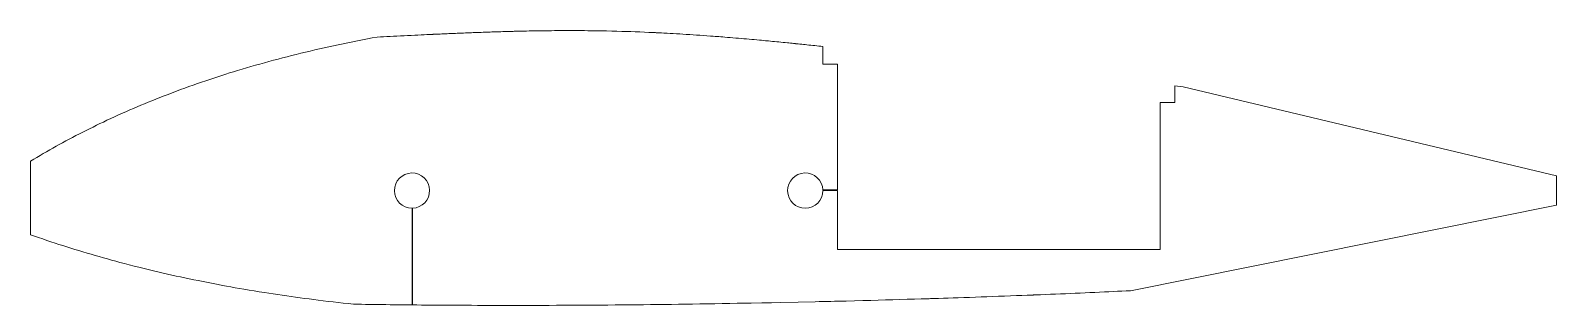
# Model space of a CAD drawing. Header units: millimetres. Extents: x -45 to 475, y 120 to 213.
import ezdxf

# ---------------------------------------------------------------- set-up
doc = ezdxf.new("R2010")
doc.units = ezdxf.units.MM
doc.layers.add('Geometries', color=7, linetype='Continuous', true_color=0xffffff)

msp = doc.modelspace()

# ---------------------------------------------------------------- linework, layer by layer
at = {"layer": 'Geometries', "linetype": 'Continuous', "lineweight": 0}
for p, q in [((225, 201.82), (225, 207.81)), ((225, 201.82), (230, 201.82)), ((230, 201.82), (230, 159.04)), ((347.8, 194.1), (345, 194.41)), ((345, 188.82), (345, 194.41)), ((475, 163.82), (347.8, 194.1)), ((340, 188.82), (345, 188.82)), ((340, 138.82), (340, 188.82)), ((-45, 143.82), (-45, 168.82)), ((475, 153.82), (475, 163.82)), ((225, 159.04), (230, 159.04)), ((230, 158.82), (225, 158.82)), ((230, 158.82), (230, 138.82)), ((85, 152.82), (85, 119.93)), ((85.17, 119.93), (85.17, 152.82)), ((329.81, 124.78), (475, 153.82)), ((230, 138.82), (340, 138.82))]:
    msp.add_line(p, q, dxfattribs=at)
at = {"layer": 'Geometries', "linetype": 'Continuous', "lineweight": 0, "flags": 128}
for points in [[(225, 207.81), (224.3, 207.89), (223.6, 207.96), (222.91, 208.03), (222.22, 208.11), (221.54, 208.18), (220.86, 208.25), (220.19, 208.32), (219.59, 208.38), (218.98, 208.45), (218.38, 208.51), (217.79, 208.57), (217.2, 208.63), (216.61, 208.69), (216, 208.76), (215.73, 208.78), (215.69, 208.79), (215.65, 208.79), (215.6, 208.8), (215.56, 208.8), (215.52, 208.8), (215.05, 208.85), (214.57, 208.9), (214.02, 208.96), (213.46, 209.01), (212.91, 209.07), (212.18, 209.14), (211.45, 209.21), (210.73, 209.28), (210.01, 209.35), (209.28, 209.43), (208.56, 209.5), (207.85, 209.56), (207.14, 209.63), (206.43, 209.7), (206.36, 209.71), (206.3, 209.71), (206.23, 209.72), (206.16, 209.73), (206.09, 209.73), (206.01, 209.74), (205.94, 209.75), (205.51, 209.79), (204.76, 209.86), (204.09, 209.92), (203.43, 209.98), (202.53, 210.06), (201.64, 210.15), (200.75, 210.23), (199.87, 210.3), (198.99, 210.38), (198.12, 210.46), (197.18, 210.54), (196.24, 210.62), (195.3, 210.7), (194.38, 210.78), (193.45, 210.85), (192.54, 210.93), (191.63, 211), (190.93, 211.06), (190.24, 211.11), (189.55, 211.17), (188.86, 211.22), (188.26, 211.27), (187.66, 211.31), (187.14, 211.35), (187.08, 211.35), (187.02, 211.36), (186.97, 211.36), (186.91, 211.37), (186.85, 211.37), (186.8, 211.38), (186.74, 211.38), (186.68, 211.38), (185.5, 211.47), (184.31, 211.56), (183.13, 211.64), (181.96, 211.72), (180.79, 211.8), (179.63, 211.87), (178.47, 211.95), (177.32, 212.02), (176.23, 212.09), (175.14, 212.15), (174.05, 212.21), (172.98, 212.27), (171.9, 212.33), (170.83, 212.39), (170.04, 212.43), (169.26, 212.47), (169.1, 212.48), (168.95, 212.48), (168.79, 212.49), (168.64, 212.5), (168.49, 212.51), (168.33, 212.51), (168.18, 212.52), (168.02, 212.53), (166.87, 212.58), (165.73, 212.63), (164.18, 212.7), (162.64, 212.76), (161.1, 212.82), (159.56, 212.87), (158.02, 212.93), (156.48, 212.97), (154.76, 213.02), (153.05, 213.06), (151.33, 213.1), (151.05, 213.11), (150.77, 213.11), (150.49, 213.12), (150.2, 213.12), (149.92, 213.13), (149.64, 213.13), (149.36, 213.14), (149.08, 213.14), (148.2, 213.16), (147.33, 213.17), (146.14, 213.18), (144.95, 213.2), (143.76, 213.21), (142.56, 213.22), (141.36, 213.22), (140.15, 213.23), (138.84, 213.23), (137.51, 213.23), (136.19, 213.23), (134.85, 213.22), (133.52, 213.21), (132.53, 213.2), (131.54, 213.19), (130.56, 213.18), (130.34, 213.18), (130.12, 213.18), (129.92, 213.17), (129.71, 213.17), (129.51, 213.17), (129.3, 213.17), (128.81, 213.16), (128.32, 213.15), (127.48, 213.14), (126.63, 213.12), (125.77, 213.11), (124.91, 213.09), (124.04, 213.08), (123.16, 213.06), (122.39, 213.04), (121.61, 213.02), (120.83, 213), (120.7, 213), (120.58, 213), (120.46, 212.99), (120.34, 212.99), (120.22, 212.99), (120.1, 212.98), (119.98, 212.98), (119.86, 212.98), (119.49, 212.97), (119.11, 212.96), (118.48, 212.94), (117.85, 212.92), (117.22, 212.91), (116.58, 212.89), (115.94, 212.87), (115.29, 212.85), (114.63, 212.83), (113.97, 212.81), (113.39, 212.79), (112.8, 212.77), (112.21, 212.75), (111.62, 212.73), (111.53, 212.73), (111.45, 212.73), (111.36, 212.72), (111.28, 212.72), (111.2, 212.72), (111.11, 212.71), (111.04, 212.71), (110.62, 212.7), (110.24, 212.68), (109.87, 212.67), (109.22, 212.65), (108.56, 212.62), (107.9, 212.6), (107.23, 212.58), (106.55, 212.55), (105.87, 212.53), (105.23, 212.5), (104.58, 212.48), (103.92, 212.45), (103.26, 212.42), (102.6, 212.4), (102.13, 212.38), (101.65, 212.36), (101.6, 212.36), (101.55, 212.36), (101.51, 212.35), (101.46, 212.35), (101.41, 212.35), (101.37, 212.35), (101.32, 212.35), (101.27, 212.34), (100.98, 212.33), (100.37, 212.31), (99.77, 212.28), (99.22, 212.26), (98.66, 212.24), (98.11, 212.21), (97.54, 212.19), (96.97, 212.16), (96.38, 212.14), (95.8, 212.11), (95.2, 212.09), (94.61, 212.06), (94, 212.03), (93.4, 212.01), (93.21, 212), (93.01, 211.99), (92.82, 211.98), (92.63, 211.97), (92.44, 211.96), (92.24, 211.96), (92.05, 211.95), (91.02, 211.9), (90.1, 211.86), (89.18, 211.82), (88.09, 211.77), (87.01, 211.71), (85.93, 211.66), (84.7, 211.61), (83.49, 211.55), (82.28, 211.49), (81.07, 211.43), (79.88, 211.37), (78.68, 211.31), (77.56, 211.25), (76.45, 211.2), (75.34, 211.14), (74.24, 211.08), (73.14, 211.02)], [(-45, 168.82), (-43.92, 169.47), (-42.84, 170.11), (-41.75, 170.76), (-40.65, 171.39), (-39.55, 172.03), (-38.47, 172.65), (-37.38, 173.26), (-36.28, 173.87), (-35.19, 174.48), (-34.06, 175.09), (-32.93, 175.7), (-31.79, 176.31), (-30.65, 176.91), (-29.51, 177.51), (-28.35, 178.1), (-27.2, 178.69), (-26.04, 179.28), (-24.87, 179.86), (-23.7, 180.44), (-22.53, 181.01), (-21.35, 181.58), (-20.16, 182.14), (-18.97, 182.71), (-17.65, 183.32), (-16.33, 183.92), (-15, 184.53), (-13.67, 185.12), (-12.33, 185.72), (-11.11, 186.25), (-9.88, 186.78), (-8.65, 187.3), (-7.41, 187.83), (-6.17, 188.34), (-4.92, 188.86), (-3.67, 189.36), (-2.28, 189.92), (-0.89, 190.47), (0.5, 191.01), (1.9, 191.55), (3.31, 192.09), (4.72, 192.62), (6.14, 193.14), (7.57, 193.66), (9, 194.18), (10.44, 194.69), (11.86, 195.19), (13.28, 195.68), (14.71, 196.16), (16.14, 196.64), (17.48, 197.09), (18.81, 197.52), (20.16, 197.96), (21.51, 198.38), (22.86, 198.81), (24.22, 199.23), (25.58, 199.65), (27.09, 200.1), (28.6, 200.55), (30.12, 200.99), (31.64, 201.43), (33.17, 201.86), (34.7, 202.29), (36.24, 202.71), (37.79, 203.13), (39.35, 203.54), (40.9, 203.95), (42.44, 204.35), (43.98, 204.74), (45.53, 205.13), (47.09, 205.51), (48.68, 205.89), (50.27, 206.27), (51.87, 206.64), (53.48, 207.01), (55.09, 207.37), (56.68, 207.73), (58.28, 208.07), (59.88, 208.42), (61.49, 208.75), (63.13, 209.09), (64.79, 209.43), (66.44, 209.76), (68.11, 210.08), (69.78, 210.4), (71.45, 210.71), (73.14, 211.02)], [(65.03, 120.2), (63.3, 120.38), (61.58, 120.57), (59.86, 120.76), (58.15, 120.95), (56.45, 121.15), (54.75, 121.36), (53.05, 121.56), (51.5, 121.76), (49.95, 121.96), (48.41, 122.16), (46.88, 122.36), (45.34, 122.57), (43.81, 122.78), (42.29, 123), (40.77, 123.22), (39.26, 123.44), (37.74, 123.67), (36.24, 123.9), (34.73, 124.13), (32.97, 124.41), (31.21, 124.7), (29.46, 124.99), (27.71, 125.28), (26.23, 125.53), (24.76, 125.79), (23.29, 126.05), (21.83, 126.32), (20.37, 126.59), (18.91, 126.86), (17.2, 127.18), (15.5, 127.51), (13.8, 127.85), (12.1, 128.19), (10.6, 128.5), (9.1, 128.81), (7.6, 129.12), (6.11, 129.44), (4.62, 129.77), (3.14, 130.1), (1.66, 130.43), (0.19, 130.76), (-1.2, 131.09), (-2.59, 131.41), (-3.98, 131.74), (-5.36, 132.08), (-6.74, 132.41), (-8.11, 132.75), (-9.72, 133.16), (-11.33, 133.57), (-12.93, 133.99), (-14.52, 134.41), (-15.94, 134.79), (-17.36, 135.17), (-18.77, 135.56), (-20.17, 135.95), (-21.57, 136.35), (-22.96, 136.75), (-24.35, 137.15), (-25.74, 137.56), (-27.12, 137.97), (-28.49, 138.39), (-29.86, 138.81), (-31.23, 139.23), (-32.59, 139.66), (-33.95, 140.09), (-35.3, 140.52), (-36.65, 140.96), (-38.05, 141.43), (-39.45, 141.9), (-40.85, 142.37), (-42.24, 142.85), (-43.62, 143.33), (-45, 143.82)], [(65.03, 120.2), (66.38, 120.18), (67.74, 120.16), (69.11, 120.13), (70.49, 120.11), (71.87, 120.09), (73.25, 120.07), (74.65, 120.05), (76.05, 120.03), (77.52, 120.02), (79, 120), (80.49, 119.98), (81.99, 119.96), (83.49, 119.95), (85, 119.93)], [(85.17, 119.93), (86.7, 119.92), (88.23, 119.9), (89.78, 119.89), (91.33, 119.88), (92.89, 119.86), (94.04, 119.86), (95.19, 119.85), (96.34, 119.84), (97.87, 119.83), (98.08, 119.83), (98.27, 119.83), (98.45, 119.83), (98.64, 119.83), (98.82, 119.83), (99.01, 119.82), (101.07, 119.81), (103.14, 119.8), (105.22, 119.8), (107.31, 119.79), (109.4, 119.78), (111.5, 119.78), (113.61, 119.77), (115.72, 119.77), (117.85, 119.77), (119.98, 119.77), (122.07, 119.77), (124.18, 119.77), (126.29, 119.78), (128.41, 119.78), (130.32, 119.79), (131.15, 119.79), (131.28, 119.79), (131.41, 119.79), (131.53, 119.79), (131.65, 119.79), (131.78, 119.79), (134.29, 119.8), (136.54, 119.81), (138.8, 119.82), (140.82, 119.83), (142.84, 119.84), (144.87, 119.86), (146.91, 119.87), (149.33, 119.89), (151.77, 119.91), (154.21, 119.93), (156.66, 119.95), (159.12, 119.97), (161.58, 120), (163.94, 120.02), (166.3, 120.05), (168.67, 120.08), (171.04, 120.1), (173.43, 120.13), (175.82, 120.17), (178.21, 120.2), (180.61, 120.23), (183.13, 120.27), (185.66, 120.31), (188.2, 120.35), (190.74, 120.39), (193.29, 120.43), (195.85, 120.48), (197.36, 120.5), (197.55, 120.51), (197.75, 120.51), (197.94, 120.51), (198.13, 120.52), (198.32, 120.52), (198.51, 120.53), (200.56, 120.56), (204.21, 120.63), (207.48, 120.7), (210.74, 120.76), (216.57, 120.89), (222.39, 121.02), (223.71, 121.05), (225.03, 121.08), (226.35, 121.11), (227.67, 121.14), (229, 121.17), (230.32, 121.2), (231.65, 121.24), (232.99, 121.27), (235.79, 121.34), (238.59, 121.41), (241.37, 121.49), (243.86, 121.56), (246.33, 121.62), (248.8, 121.69), (251.27, 121.76), (253.73, 121.84), (256.18, 121.91), (258.48, 121.98), (260.78, 122.05), (261.23, 122.06), (261.68, 122.08), (262.13, 122.09), (262.58, 122.1), (263.03, 122.12), (263.48, 122.13), (263.94, 122.15), (264.41, 122.16), (266.09, 122.22), (267.75, 122.27), (269.42, 122.32), (271.08, 122.38), (273.05, 122.45), (275.01, 122.51), (276.97, 122.58), (278.92, 122.65), (280.86, 122.72), (282.79, 122.79), (284.86, 122.86), (286.91, 122.94), (288.96, 123.01), (291, 123.09), (292.79, 123.16), (294.57, 123.23), (296.14, 123.29), (296.25, 123.29), (296.36, 123.3), (296.48, 123.3), (296.59, 123.31), (296.71, 123.31), (296.83, 123.32), (297.41, 123.34), (299.14, 123.41), (300.86, 123.48), (302.57, 123.55), (304.28, 123.62), (305.98, 123.69), (307.67, 123.76), (309.35, 123.83), (311.03, 123.91), (312.7, 123.98), (314.37, 124.05), (316.02, 124.13), (317.67, 124.2), (319.31, 124.28), (320.95, 124.35), (322.44, 124.42), (323.92, 124.49), (325.4, 124.56), (326.88, 124.64), (328.35, 124.71), (329.81, 124.78)]]:
    msp.add_lwpolyline(points, dxfattribs=at)
at = {"layer": 'Geometries', "linetype": 'Continuous', "lineweight": 0}
for centre, start, end in [((85, 158.82), 271.603, 270), ((219, 158.82), 2.1306, 0)]:
    msp.add_arc(centre, 6, start, end, dxfattribs=at)

doc.saveas('drawing.dxf')
